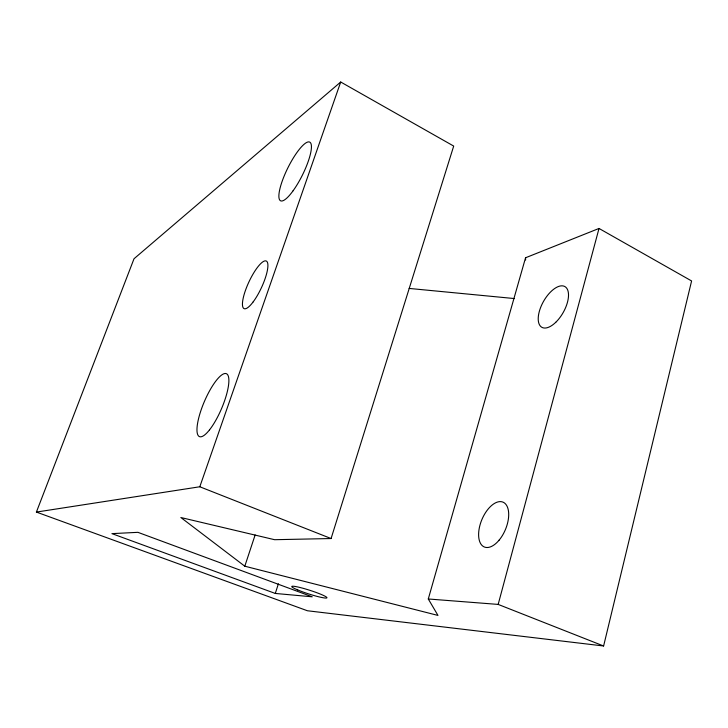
<?xml version="1.0" encoding="UTF-8"?>
<svg xmlns="http://www.w3.org/2000/svg" width="728" height="728" viewBox="0 0 728 728"><rect width="100%" height="100%" fill="white"/><g stroke="black" fill="none" stroke-linecap="round" stroke-linejoin="round"><path stroke-width="1.09" d="M603.612 645.991L691.6 280.953L599.017 228.456L525.552 257.767L428.291 598.98L437.974 615.424L244.799 566.202L180.853 517.517L274.611 539.703L331.085 538.538L453.699 146.073L340.704 82.009L134.016 258.759L36.4 512.075L307.407 610.756L603.612 645.991L498.17 604.413L428.291 598.98M498.17 604.413L599.017 228.456M275.293 593.447L312.239 596.814L137.92 532.332L111.93 533.633L275.293 593.447L278.396 583.801M244.799 566.202L255.137 534.944M36.4 512.075L199.8 486.768L340.704 82.009M409.136 288.425L514.432 298.562M199.8 486.768L331.085 538.538M525.552 257.767L525.625 260.033M555.773 322.286A23.396 11.302 -60.5 0 0 565.119 286.714A23.396 11.302 -60.5 0 0 539.211 311.811A23.396 11.302 -60.5 0 0 555.773 322.286M499.144 540.112A24.297 12.786 -67.4 0 0 503.039 502.156A24.297 12.786 -67.4 0 0 478.778 531.431A24.297 12.786 -67.4 0 0 499.144 540.112M253.18 301.883A26.272 6.889 -65 0 0 267.049 261.671A26.272 6.889 -65 0 0 245.281 290.891A26.272 6.889 -65 0 0 253.18 301.883M209.546 429.839A34.216 9.291 -66.8 0 0 228.128 375.648A34.216 9.291 -66.8 0 0 201.101 410.01A34.216 9.291 -66.8 0 0 209.546 429.839M293.093 190.772A32.751 8.117 -63.6 0 0 310.174 142.415A32.751 8.117 -63.6 0 0 282.209 181.136A32.751 8.117 -63.6 0 0 293.093 190.772M297.697 589.935A18.455 1.893 17.8 0 0 326.617 598.006A18.455 1.893 17.8 0 0 303.867 588.515A18.455 1.893 17.8 0 0 297.697 589.935"/></g></svg>
